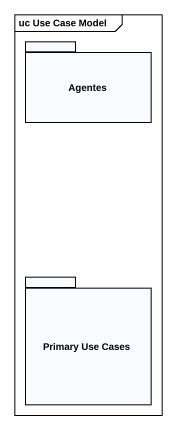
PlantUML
@startuml
mainframe uc Use Case Model
package Agentes {
}
package "Primary Use Cases" as Primary_Use_Cases {
}
@enduml
